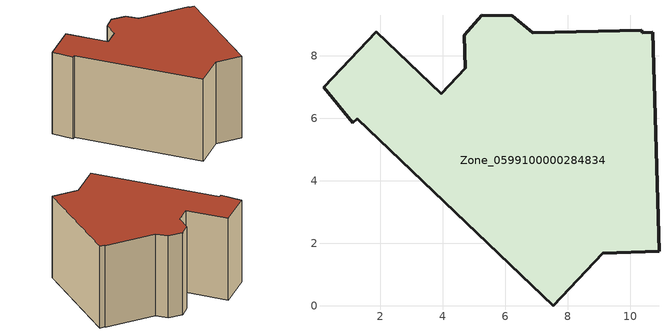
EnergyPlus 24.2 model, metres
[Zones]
Zone_0599100000284834
 floor ground (C_G): 10.38,8.74 10.72,8.76 10.92,1.74 9.12,1.68 7.53,0 1.26,5.99 1.13,5.86 0.18,6.98 1.87,8.76 3.95,6.79 4.72,7.6 4.68,8.65 5.24,9.29 6.23,9.27 6.88,8.73 10.38,8.82 z0
 wall outside (C_F): 4.72,7.6 3.95,6.79 1.87,8.76 0.18,6.98 1.13,5.86 1.26,5.99 7.53,0 9.12,1.68 10.92,1.74 10.72,8.76 10.38,8.74 10.38,8.82 6.88,8.73 6.23,9.27 5.24,9.29 4.68,8.65 4.72,7.6 z0:5.94
 roof outside (C_R): 1.26,5.99 7.53,0 9.12,1.68 10.92,1.74 10.72,8.76 10.38,8.74 10.38,8.82 6.88,8.73 6.23,9.27 5.24,9.29 4.68,8.65 4.72,7.6 3.95,6.79 1.87,8.76 0.18,6.98 1.13,5.86 z5.94
[BUILDING]
Pand.0599100000284834: North Axis=0; Terrain=City; Loads Convergence Tolerance Value=0.04; Temperature Convergence Tolerance Value=0.4; Solar Distribution=FullExterior; Maximum Number of Warmup Days=25; Minimum Number of Warmup Days=1
[Site:Location]
Rotterdam.The.Hague.AP_ZH_NLD Design_Conditions: Latitude=51.96; Longitude=4.45; Time Zone=1; Elevation=-4.5
[SITE:GROUNDTEMPERATURE:BUILDINGSURFACE]
18, 18, 18, 18, 18, 18, 18, 18, 18, 18, 18, 18
[MATERIAL] Thermal Absorptance=0.9; Solar Absorptance=0.7; Visible Absorptance=0.7
Name | Roughness | Thickness | Conductivity | Density | Specific Heat
G.TC.1975-1991 | MediumSmooth | 0.15 | 0.288461 | 540 | 1210
F.TC.1975-1991 | Rough | 0.3 | 0.230769 | 1920 | 840
R.TC.1975-1991 | MediumRough | 0.2 | 0.153846 | 1500 | 1000
[CONSTRUCTION]
C_G: G.TC.1975-1991
C_F: F.TC.1975-1991
C_R: R.TC.1975-1991
[ZONE]
Zone_0599100000284834: Type=1; Multiplier=1; Ceiling Height=Autocalculate; Volume=Autocalculate; Floor Area=autocalculate; Part of Total Floor Area=Yes
[ZONEINFILTRATION:DESIGNFLOWRATE]
Infil_Zone_0599100000284834: Zone or ZoneList or Space or SpaceList=Zone_0599100000284834; Schedule=AlwaysOn; Design Flow Rate Calculation Method=Flow/Area; Flow Rate per Floor Area=0.003; Constant Term Coefficient=1; Temperature Term Coefficient=0; Velocity Term Coefficient=0; Velocity Squared Term Coefficient=0
[HVACTEMPLATE:ZONE:IDEALLOADSAIRSYSTEM]
Zone_0599100000284834: Maximum Heating Supply Air Temperature=50; Minimum Cooling Supply Air Temperature=13; Maximum Heating Supply Air Humidity Ratio=0.0156; Minimum Cooling Supply Air Humidity Ratio=0.0077; Heating Limit=NoLimit; Cooling Limit=NoLimit; Dehumidification Control Type=ConstantSensibleHeatRatio; Cooling Sensible Heat Ratio=0.7; Dehumidification Setpoint=60; Humidification Control Type=None; Humidification Setpoint=30; Outdoor Air Method=None; Outdoor Air Flow Rate per Person=0.00944; Outdoor Air Flow Rate per Zone Floor Area=0; Outdoor Air Flow Rate per Zone=0; Demand Controlled Ventilation Type=None; Outdoor Air Economizer Type=NoEconomizer; Heat Recovery Type=None; Sensible Heat Recovery Effectiveness=0.7; Latent Heat Recovery Effectiveness=0.65
[ZONECONTROL:THERMOSTAT]
ThermostatControl_Zone_0599100000284834: Zone or ZoneList=Zone_0599100000284834; Control Type Schedule=DualSetpointControlType; Control 1=Thermostat_Zone_0599100000284834; Temperature Difference Between Cutout And Setpoint=0
[THERMOSTATSETPOINT:DUALSETPOINT]
Thermostat_Zone_0599100000284834: Heating Setpoint Temperature Schedule=HeatingSetpoint_Zone_0599100000284834; Cooling Setpoint Temperature Schedule=CoolingSetpoint_Zone_0599100000284834
[SCHEDULE:COMPACT]
HeatingSetpoint_Zone_0599100000284834: Through: 12/31, For: AllDays, Until: 24:00, 21
CoolingSetpoint_Zone_0599100000284834: Through: 12/31, For: AllDays, Until: 24:00, 24
DualSetpointControlType: Through: 12/31, For: AllDays, Until: 24:00, 4
AlwaysOn: Through: 12/31, For: AllDays, Until: 24:00, 1
